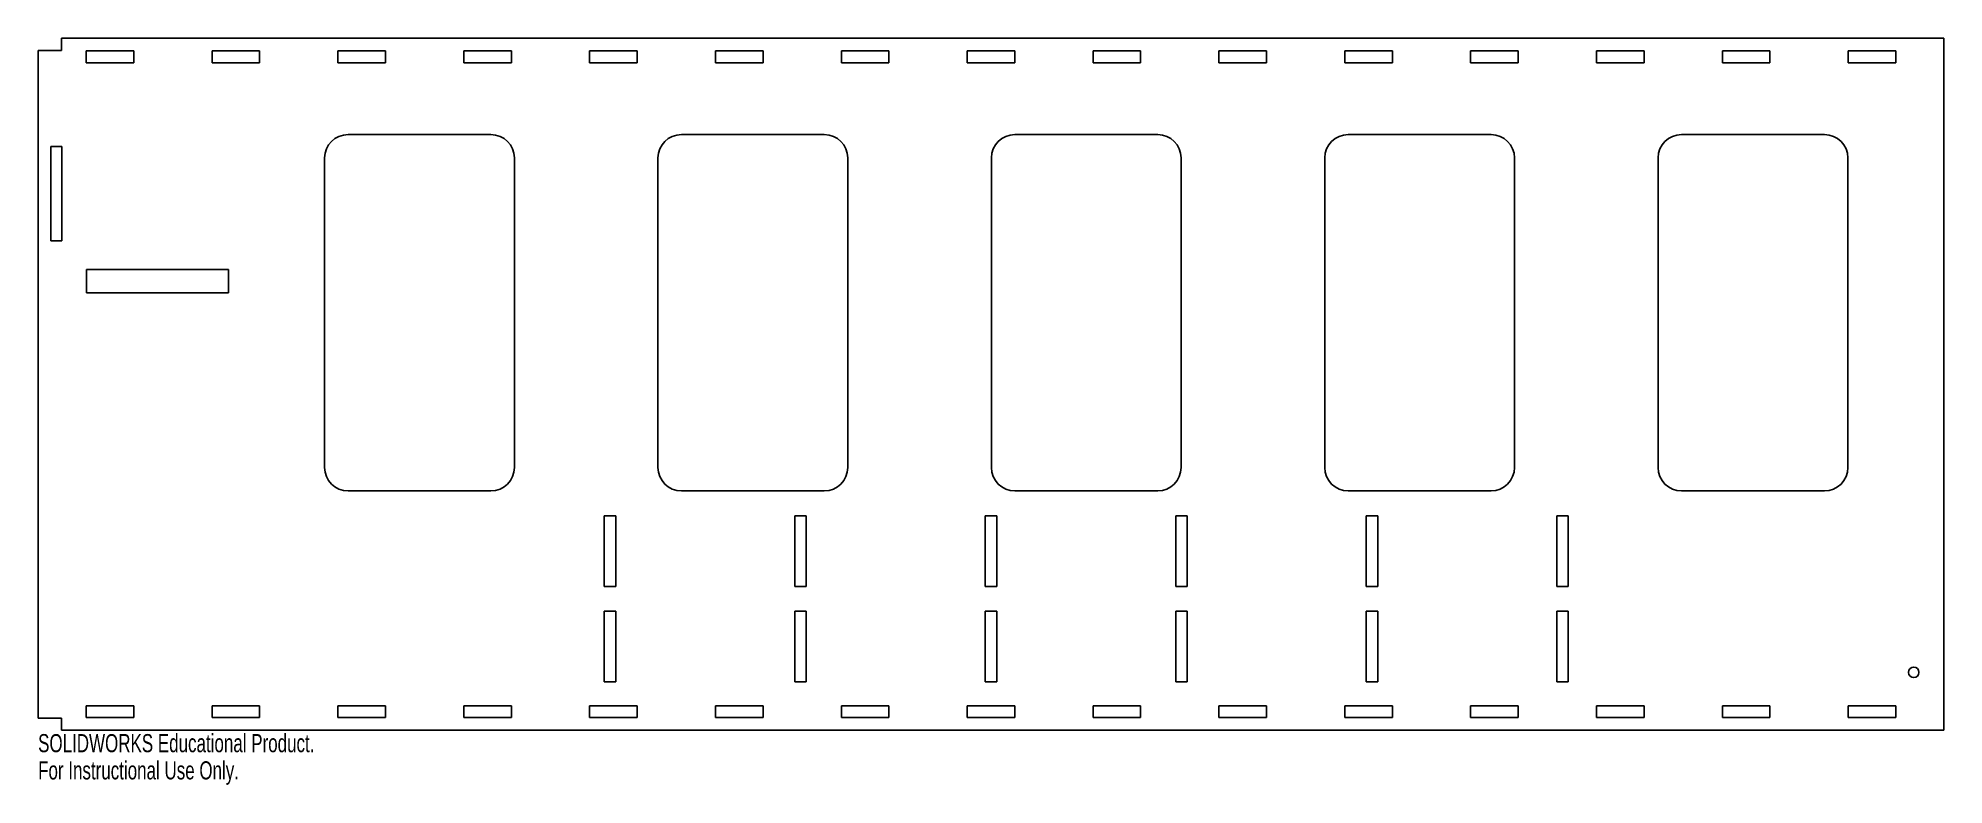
# Model space of a CAD drawing. Header units: millimetres. Extents: x 0 to 50.8, y -1.8 to 18.1.
import ezdxf

# ---------------------------------------------------------------- set-up
doc = ezdxf.new("R2010")
doc.units = ezdxf.units.MM
doc.styles.add('SLDTEXTSTYLE0', font='TXT', dxfattribs={"width": 0.7})

msp = doc.modelspace()

# ---------------------------------------------------------------- linework, layer by layer
at = {"color": 7, "linetype": 'Continuous', "lineweight": 25}
for p, q in [((0.615, 17.79), (-0.01, 17.79)), ((-0.01, 17.79), (-0.01, -0.013)), ((50.81, 18.118), (0.615, 18.118)), ((0.615, 18.118), (0.615, 17.79)), ((50.81, -0.338), (50.81, 18.118)), ((2.54, 17.78), (1.27, 17.78)), ((1.27, 17.78), (1.27, 17.463)), ((1.27, 17.463), (2.54, 17.463)), ((2.54, 17.463), (2.54, 17.78)), ((5.896, 17.78), (4.627, 17.78)), ((4.627, 17.78), (4.627, 17.463)), ((4.627, 17.463), (5.896, 17.463)), ((5.896, 17.463), (5.896, 17.78)), ((9.253, 17.78), (7.983, 17.78)), ((7.983, 17.78), (7.983, 17.463)), ((7.983, 17.463), (9.253, 17.463)), ((9.253, 17.463), (9.253, 17.78)), ((12.609, 17.78), (11.339, 17.78)), ((11.339, 17.78), (11.339, 17.463)), ((11.339, 17.463), (12.609, 17.463)), ((12.609, 17.463), (12.609, 17.78)), ((15.966, 17.78), (14.696, 17.78)), ((14.696, 17.78), (14.696, 17.463)), ((14.696, 17.463), (15.966, 17.463)), ((15.966, 17.463), (15.966, 17.78)), ((19.322, 17.78), (18.052, 17.78)), ((18.052, 17.78), (18.052, 17.463)), ((18.052, 17.463), (19.322, 17.463)), ((19.322, 17.463), (19.322, 17.78)), ((22.678, 17.78), (21.409, 17.78)), ((21.409, 17.78), (21.409, 17.463)), ((21.409, 17.463), (22.678, 17.463)), ((22.678, 17.463), (22.678, 17.78)), ((26.035, 17.78), (24.765, 17.78)), ((24.765, 17.78), (24.765, 17.463)), ((24.765, 17.463), (26.035, 17.463)), ((26.035, 17.463), (26.035, 17.78)), ((29.391, 17.78), (28.122, 17.78)), ((28.122, 17.78), (28.122, 17.463)), ((28.122, 17.463), (29.391, 17.463)), ((29.391, 17.463), (29.391, 17.78)), ((32.748, 17.78), (31.478, 17.78)), ((31.478, 17.78), (31.478, 17.463)), ((31.478, 17.463), (32.748, 17.463)), ((32.748, 17.463), (32.748, 17.78)), ((36.104, 17.78), (34.834, 17.78)), ((34.834, 17.78), (34.834, 17.463)), ((34.834, 17.463), (36.104, 17.463)), ((36.104, 17.463), (36.104, 17.78)), ((39.461, 17.78), (38.191, 17.78)), ((38.191, 17.78), (38.191, 17.463)), ((38.191, 17.463), (39.461, 17.463)), ((39.461, 17.463), (39.461, 17.78)), ((42.817, 17.78), (41.547, 17.78)), ((41.547, 17.78), (41.547, 17.463)), ((41.547, 17.463), (42.817, 17.463)), ((42.817, 17.463), (42.817, 17.78)), ((46.173, 17.78), (44.904, 17.78)), ((44.904, 17.78), (44.904, 17.463)), ((44.904, 17.463), (46.173, 17.463)), ((46.173, 17.463), (46.173, 17.78)), ((49.53, 17.78), (48.26, 17.78)), ((48.26, 17.78), (48.26, 17.463)), ((48.26, 17.463), (49.53, 17.463)), ((49.53, 17.463), (49.53, 17.78)), ((12.065, 15.547), (8.255, 15.547)), ((20.955, 15.547), (17.145, 15.547)), ((29.845, 15.547), (26.035, 15.547)), ((38.735, 15.547), (34.925, 15.547)), ((47.625, 15.547), (43.815, 15.547)), ((0.328, 15.232), (0.328, 12.713)), ((0.625, 15.232), (0.328, 15.232)), ((0.625, 12.713), (0.625, 15.232)), ((7.63, 14.922), (7.63, 6.668)), ((12.69, 6.668), (12.69, 14.922)), ((16.52, 14.922), (16.52, 6.668)), ((21.58, 6.668), (21.58, 14.922)), ((25.41, 14.922), (25.41, 6.668)), ((30.47, 6.668), (30.47, 14.922)), ((34.3, 14.922), (34.3, 6.668)), ((39.36, 6.668), (39.36, 14.922)), ((43.19, 14.922), (43.19, 6.668)), ((48.25, 6.668), (48.25, 14.922)), ((0.328, 12.713), (0.625, 12.713)), ((1.28, 11.945), (1.28, 11.33)), ((5.07, 11.945), (1.28, 11.945)), ((5.07, 11.33), (5.07, 11.945)), ((1.28, 11.33), (5.07, 11.33)), ((8.255, 6.043), (12.065, 6.043)), ((17.145, 6.043), (20.955, 6.043)), ((26.035, 6.043), (29.845, 6.043)), ((34.925, 6.043), (38.735, 6.043)), ((43.815, 6.043), (47.625, 6.043)), ((15.085, 5.376), (15.085, 3.494)), ((15.395, 5.376), (15.085, 5.376)), ((15.395, 3.494), (15.395, 5.376)), ((20.165, 5.376), (20.165, 3.494)), ((20.475, 5.376), (20.165, 5.376)), ((20.475, 3.494), (20.475, 5.376)), ((25.245, 5.376), (25.245, 3.494)), ((25.555, 5.376), (25.245, 5.376)), ((25.555, 3.494), (25.555, 5.376)), ((30.325, 5.376), (30.325, 3.494)), ((30.635, 5.376), (30.325, 5.376)), ((30.635, 3.494), (30.635, 5.376)), ((35.405, 5.376), (35.405, 3.494)), ((35.715, 5.376), (35.405, 5.376)), ((35.715, 3.494), (35.715, 5.376)), ((40.485, 5.376), (40.485, 3.494)), ((40.795, 5.376), (40.485, 5.376)), ((40.795, 3.494), (40.795, 5.376)), ((15.085, 3.494), (15.395, 3.494)), ((20.165, 3.494), (20.475, 3.494)), ((25.245, 3.494), (25.555, 3.494)), ((30.325, 3.494), (30.635, 3.494)), ((35.405, 3.494), (35.715, 3.494)), ((40.485, 3.494), (40.795, 3.494)), ((15.085, 2.836), (15.085, 0.954)), ((15.395, 2.836), (15.085, 2.836)), ((15.395, 0.954), (15.395, 2.836)), ((20.165, 2.836), (20.165, 0.954)), ((20.475, 2.836), (20.165, 2.836)), ((20.475, 0.954), (20.475, 2.836)), ((25.245, 2.836), (25.245, 0.954)), ((25.555, 2.836), (25.245, 2.836)), ((25.555, 0.954), (25.555, 2.836)), ((30.325, 2.836), (30.325, 0.954)), ((30.635, 2.836), (30.325, 2.836)), ((30.635, 0.954), (30.635, 2.836)), ((35.405, 2.836), (35.405, 0.954)), ((35.715, 2.836), (35.405, 2.836)), ((35.715, 0.954), (35.715, 2.836)), ((40.485, 2.836), (40.485, 0.954)), ((40.795, 2.836), (40.485, 2.836)), ((40.795, 0.954), (40.795, 2.836)), ((15.085, 0.954), (15.395, 0.954)), ((20.165, 0.954), (20.475, 0.954)), ((25.245, 0.954), (25.555, 0.954)), ((30.325, 0.954), (30.635, 0.954)), ((35.405, 0.954), (35.715, 0.954)), ((40.485, 0.954), (40.795, 0.954)), ((1.27, 0.317), (1.27, 0)), ((2.54, 0.317), (1.27, 0.317)), ((2.54, 0), (2.54, 0.317)), ((4.627, 0.317), (4.627, 0)), ((5.896, 0.317), (4.627, 0.317)), ((5.896, 0), (5.896, 0.317)), ((7.983, 0.317), (7.983, 0)), ((9.253, 0.317), (7.983, 0.317)), ((9.253, 0), (9.253, 0.317)), ((11.339, 0.317), (11.339, 0)), ((12.609, 0.317), (11.339, 0.317)), ((12.609, 0), (12.609, 0.317)), ((14.696, 0.317), (14.696, 0)), ((15.966, 0.317), (14.696, 0.317)), ((15.966, 0), (15.966, 0.317)), ((18.052, 0.317), (18.052, 0)), ((19.322, 0.317), (18.052, 0.317)), ((19.322, 0), (19.322, 0.317)), ((21.409, 0.317), (21.409, 0)), ((22.678, 0.317), (21.409, 0.317)), ((22.678, 0), (22.678, 0.317)), ((24.765, 0.317), (24.765, 0)), ((26.035, 0.317), (24.765, 0.317)), ((26.035, 0), (26.035, 0.317)), ((28.122, 0.317), (28.122, 0)), ((29.391, 0.317), (28.122, 0.317)), ((29.391, 0), (29.391, 0.317)), ((31.478, 0.317), (31.478, 0)), ((32.748, 0.317), (31.478, 0.317)), ((32.748, 0), (32.748, 0.317)), ((34.834, 0.317), (34.834, 0)), ((36.104, 0.317), (34.834, 0.317)), ((36.104, 0), (36.104, 0.317)), ((38.191, 0.317), (38.191, 0)), ((39.461, 0.317), (38.191, 0.317)), ((39.461, 0), (39.461, 0.317)), ((41.547, 0.317), (41.547, 0)), ((42.817, 0.317), (41.547, 0.317)), ((42.817, 0), (42.817, 0.317)), ((44.904, 0.317), (44.904, 0)), ((46.173, 0.317), (44.904, 0.317)), ((46.173, 0), (46.173, 0.317)), ((48.26, 0.317), (48.26, 0)), ((49.53, 0.317), (48.26, 0.317)), ((49.53, 0), (49.53, 0.317)), ((-0.01, -0.013), (0.615, -0.013)), ((0.615, -0.013), (0.615, -0.338)), ((0.615, -0.338), (50.81, -0.338)), ((1.27, 0), (2.54, 0)), ((4.627, 0), (5.896, 0)), ((7.983, 0), (9.253, 0)), ((11.339, 0), (12.609, 0)), ((14.696, 0), (15.966, 0)), ((18.052, 0), (19.322, 0)), ((21.409, 0), (22.678, 0)), ((24.765, 0), (26.035, 0)), ((28.122, 0), (29.391, 0)), ((31.478, 0), (32.748, 0)), ((34.834, 0), (36.104, 0)), ((38.191, 0), (39.461, 0)), ((41.547, 0), (42.817, 0)), ((44.904, 0), (46.173, 0)), ((48.26, 0), (49.53, 0))]:
    msp.add_line(p, q, dxfattribs=at)
msp.add_circle((50.006, 1.206), 0.14, dxfattribs=at)
for centre, start, end in [((8.255, 14.922), 90, 180), ((12.065, 14.922), 0, 90), ((17.145, 14.922), 90, 180), ((20.955, 14.922), 0, 90), ((26.035, 14.922), 90, 180), ((29.845, 14.922), 0, 90), ((34.925, 14.922), 90, 180), ((38.735, 14.922), 0, 90), ((43.815, 14.922), 90, 180), ((47.625, 14.922), 0, 90), ((8.255, 6.668), 180, 270), ((12.065, 6.668), 270, 0), ((17.145, 6.668), 180, 270), ((20.955, 6.668), 270, 0), ((26.035, 6.668), 180, 270), ((29.845, 6.668), 270, 0), ((34.925, 6.668), 180, 270), ((38.735, 6.668), 270, 0), ((43.815, 6.668), 180, 270), ((47.625, 6.668), 270, 0)]:
    msp.add_arc(centre, 0.625, start, end, dxfattribs=at)

# ---------------------------------------------------------------- texts
at = {"color": 7, "linetype": 'Continuous', "char_height": 0.48336, "attachment_point": 1, "style": 'SLDTEXTSTYLE0'}
for s, insert in [('SOLIDWORKS Educational Product.', (-0.01, -0.44)), ('For Instructional Use Only.', (-0.01, -1.165))]:
    msp.add_mtext(s, dxfattribs=dict(at, insert=insert))

doc.saveas('drawing.dxf')
